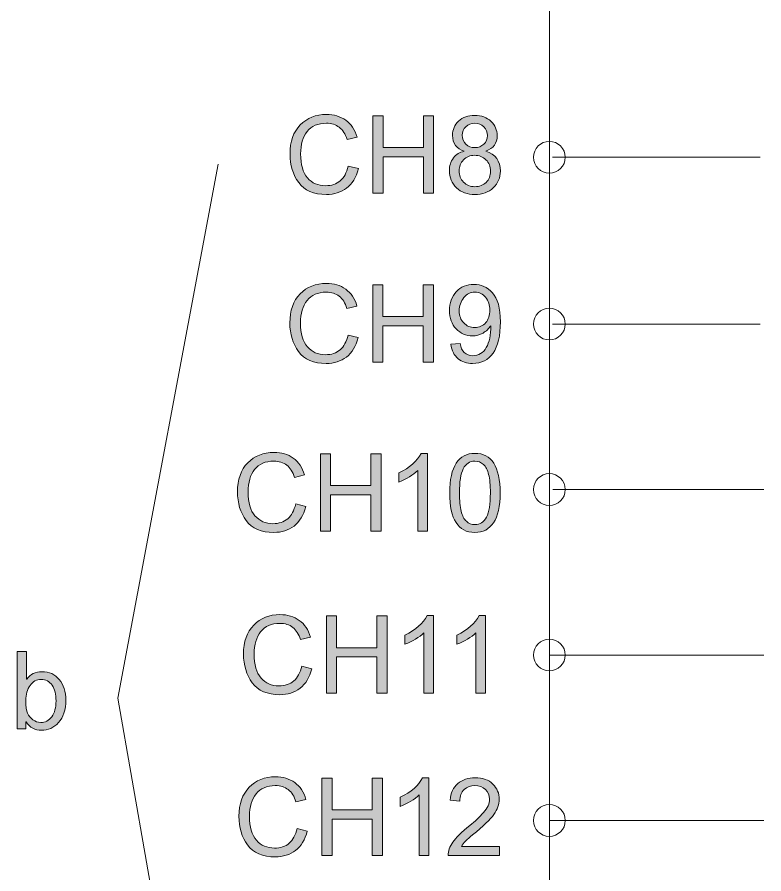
# Model space of a CAD drawing. Header units: inches. Extents: x -20 to 181, y -159 to -38.
# Drawn here: x -19.45 to 0.04, y -111.33 to -88.97 of the extents above; entities that cross this region are included whole.
import ezdxf

# ---------------------------------------------------------------- set-up
doc = ezdxf.new("R2010")
doc.units = ezdxf.units.IN
doc.header["$MEASUREMENT"] = 0
doc.layers.add('GRAPHIC', color=7, linetype='Continuous')
doc.layers.add('TEXT_NEUTRAL', color=7, linetype='Continuous')

# ---------------------------------------------------------------- blocks, each defined once
blk = doc.blocks.new('block 58')
at = {"layer": 'GRAPHIC', "lineweight": 0}
blk.add_lwpolyline([(-5.556, -92.63), (-5.556, -92.63)], dxfattribs=at)
blk.add_open_spline([(-5.97, -92.63), (-5.97, -92.401), (-5.785, -92.216), (-5.556, -92.216), (-5.327, -92.216), (-5.141, -92.401), (-5.141, -92.63), (-5.141, -92.859), (-5.327, -93.045), (-5.556, -93.045), (-5.785, -93.045), (-5.97, -92.859), (-5.97, -92.63)], degree=3, knots=[0, 0, 0, 0, 1, 1, 1, 2, 2, 2, 3, 3, 3, 4, 4, 4, 4], dxfattribs=at)
blk = doc.blocks.new('block 59')
at = {"layer": 'GRAPHIC', "lineweight": 0}
blk.add_lwpolyline([(-5.556, -96.983), (-5.556, -96.983)], dxfattribs=at)
blk.add_open_spline([(-5.97, -96.983), (-5.97, -96.754), (-5.785, -96.569), (-5.556, -96.569), (-5.327, -96.569), (-5.141, -96.754), (-5.141, -96.983), (-5.141, -97.212), (-5.327, -97.398), (-5.556, -97.398), (-5.785, -97.398), (-5.97, -97.212), (-5.97, -96.983)], degree=3, knots=[0, 0, 0, 0, 1, 1, 1, 2, 2, 2, 3, 3, 3, 4, 4, 4, 4], dxfattribs=at)
blk = doc.blocks.new('block 60')
at = {"layer": 'GRAPHIC', "lineweight": 0}
blk.add_lwpolyline([(-5.556, -101.302), (-5.556, -101.302)], dxfattribs=at)
blk.add_open_spline([(-5.97, -101.302), (-5.97, -101.073), (-5.785, -100.888), (-5.556, -100.888), (-5.327, -100.888), (-5.141, -101.073), (-5.141, -101.302), (-5.141, -101.531), (-5.327, -101.717), (-5.556, -101.717), (-5.785, -101.717), (-5.97, -101.531), (-5.97, -101.302)], degree=3, knots=[0, 0, 0, 0, 1, 1, 1, 2, 2, 2, 3, 3, 3, 4, 4, 4, 4], dxfattribs=at)
blk = doc.blocks.new('block 61')
at = {"layer": 'GRAPHIC', "lineweight": 0}
blk.add_lwpolyline([(-5.556, -105.621), (-5.556, -105.621)], dxfattribs=at)
blk.add_open_spline([(-5.97, -105.621), (-5.97, -105.392), (-5.785, -105.207), (-5.556, -105.207), (-5.327, -105.207), (-5.141, -105.392), (-5.141, -105.621), (-5.141, -105.85), (-5.327, -106.035), (-5.556, -106.035), (-5.785, -106.035), (-5.97, -105.85), (-5.97, -105.621)], degree=3, knots=[0, 0, 0, 0, 1, 1, 1, 2, 2, 2, 3, 3, 3, 4, 4, 4, 4], dxfattribs=at)
blk = doc.blocks.new('block 62')
at = {"layer": 'GRAPHIC', "lineweight": 0}
blk.add_lwpolyline([(-5.556, -109.939), (-5.556, -109.939)], dxfattribs=at)
blk.add_open_spline([(-5.97, -109.939), (-5.97, -109.711), (-5.785, -109.525), (-5.556, -109.525), (-5.327, -109.525), (-5.141, -109.711), (-5.141, -109.939), (-5.141, -110.169), (-5.327, -110.354), (-5.556, -110.354), (-5.785, -110.354), (-5.97, -110.169), (-5.97, -109.939)], degree=3, knots=[0, 0, 0, 0, 1, 1, 1, 2, 2, 2, 3, 3, 3, 4, 4, 4, 4], dxfattribs=at)
blk = doc.blocks.new('block 169')
at = {"layer": 'TEXT_NEUTRAL', "true_color": 0x1b1b19}
h = blk.add_hatch(color=250, dxfattribs=at)
h.dxf.hatch_style = 2
edge = h.paths.add_edge_path()
edge.add_spline(control_points=[(-10.543, -92.928), (-10.601, -93.155), (-10.704, -93.324), (-10.851, -93.435), (-10.997, -93.547), (-11.173, -93.603), (-11.378, -93.603), (-11.709, -93.603), (-11.949, -93.499), (-12.101, -93.292), (-12.252, -93.085), (-12.327, -92.836), (-12.327, -92.545), (-12.327, -92.222), (-12.238, -91.97), (-12.061, -91.787), (-11.883, -91.605), (-11.654, -91.514), (-11.375, -91.514), (-11.178, -91.514), (-11.01, -91.564), (-10.871, -91.664), (-10.731, -91.764), (-10.633, -91.911), (-10.577, -92.104), (-10.577, -92.104), (-10.839, -92.166), (-10.839, -92.166), (-10.883, -92.025), (-10.95, -91.919), (-11.04, -91.849), (-11.13, -91.778), (-11.243, -91.743), (-11.378, -91.743), (-11.598, -91.743), (-11.765, -91.815), (-11.879, -91.96), (-11.993, -92.104), (-12.05, -92.298), (-12.05, -92.542), (-12.05, -92.823), (-11.99, -93.032), (-11.87, -93.169), (-11.751, -93.306), (-11.594, -93.374), (-11.401, -93.374), (-11.243, -93.374), (-11.115, -93.331), (-11.016, -93.246), (-10.917, -93.161), (-10.848, -93.032), (-10.809, -92.86), (-10.809, -92.86), (-10.543, -92.928), (-10.543, -92.928)], knot_values=[0, 0, 0, 0, 1, 1, 1, 2, 2, 2, 3, 3, 3, 4, 4, 4, 5, 5, 5, 6, 6, 6, 7, 7, 7, 8, 8, 8, 9, 9, 9, 10, 10, 10, 11, 11, 11, 12, 12, 12, 13, 13, 13, 14, 14, 14, 15, 15, 15, 16, 16, 16, 17, 17, 17, 18, 18, 18, 18], degree=3, periodic=1)
h = blk.add_hatch(color=250, dxfattribs=at)
h.dxf.hatch_style = 2
h.paths.add_polyline_path([(-8.578, -93.568), (-8.846, -93.568), (-8.846, -92.618), (-9.896, -92.618), (-9.896, -93.568), (-10.164, -93.568), (-10.164, -91.548), (-9.896, -91.548), (-9.896, -92.378), (-8.846, -92.378), (-8.846, -91.548), (-8.578, -91.548)])
h = blk.add_hatch(color=250, dxfattribs=at)
h.dxf.hatch_style = 2
edge = h.paths.add_edge_path()
edge.add_spline(control_points=[(-7.215, -92.476), (-6.963, -92.556), (-6.836, -92.729), (-6.836, -92.992), (-6.836, -93.166), (-6.898, -93.311), (-7.022, -93.428), (-7.147, -93.545), (-7.306, -93.603), (-7.501, -93.603), (-7.697, -93.603), (-7.857, -93.544), (-7.981, -93.427), (-8.104, -93.309), (-8.166, -93.161), (-8.166, -92.984), (-8.166, -92.857), (-8.132, -92.745), (-8.062, -92.649), (-7.993, -92.554), (-7.899, -92.496), (-7.782, -92.476), (-7.782, -92.476), (-7.782, -92.47), (-7.782, -92.47), (-7.984, -92.408), (-8.085, -92.271), (-8.085, -92.061), (-8.085, -91.912), (-8.032, -91.788), (-7.925, -91.688), (-7.818, -91.588), (-7.679, -91.539), (-7.506, -91.539), (-7.331, -91.539), (-7.189, -91.59), (-7.081, -91.693), (-6.973, -91.796), (-6.919, -91.92), (-6.919, -92.066), (-6.919, -92.265), (-7.018, -92.399), (-7.215, -92.47), (-7.215, -92.47), (-7.215, -92.476), (-7.215, -92.476)], knot_values=[0, 0, 0, 0, 1, 1, 1, 2, 2, 2, 3, 3, 3, 4, 4, 4, 5, 5, 5, 6, 6, 6, 7, 7, 7, 8, 8, 8, 9, 9, 9, 10, 10, 10, 11, 11, 11, 12, 12, 12, 13, 13, 13, 14, 14, 14, 15, 15, 15, 15], degree=3, periodic=1)
edge = h.paths.add_edge_path()
edge.add_spline(control_points=[(-7.501, -93.399), (-7.384, -93.399), (-7.287, -93.361), (-7.209, -93.286), (-7.13, -93.211), (-7.091, -93.113), (-7.091, -92.992), (-7.091, -92.872), (-7.132, -92.773), (-7.212, -92.696), (-7.292, -92.619), (-7.39, -92.58), (-7.506, -92.58), (-7.627, -92.58), (-7.724, -92.62), (-7.8, -92.7), (-7.875, -92.779), (-7.913, -92.875), (-7.913, -92.987), (-7.913, -93.104), (-7.874, -93.201), (-7.796, -93.28), (-7.719, -93.36), (-7.62, -93.399), (-7.501, -93.399)], knot_values=[0, 0, 0, 0, 1, 1, 1, 2, 2, 2, 3, 3, 3, 4, 4, 4, 5, 5, 5, 6, 6, 6, 7, 7, 7, 8, 8, 8, 8], degree=3, periodic=1)
edge = h.paths.add_edge_path()
edge.add_spline(control_points=[(-7.501, -92.378), (-7.408, -92.378), (-7.33, -92.348), (-7.267, -92.289), (-7.204, -92.23), (-7.173, -92.155), (-7.173, -92.066), (-7.173, -91.975), (-7.205, -91.899), (-7.268, -91.836), (-7.332, -91.774), (-7.411, -91.743), (-7.503, -91.743), (-7.598, -91.743), (-7.676, -91.773), (-7.738, -91.835), (-7.799, -91.896), (-7.83, -91.969), (-7.83, -92.053), (-7.83, -92.153), (-7.798, -92.232), (-7.735, -92.29), (-7.672, -92.349), (-7.594, -92.378), (-7.501, -92.378)], knot_values=[0, 0, 0, 0, 1, 1, 1, 2, 2, 2, 3, 3, 3, 4, 4, 4, 5, 5, 5, 6, 6, 6, 7, 7, 7, 8, 8, 8, 8], degree=3, periodic=1)
at = {"layer": 'TEXT_NEUTRAL', "lineweight": 0}
blk.add_lwpolyline([(-8.578, -93.568), (-8.846, -93.568), (-8.846, -92.618), (-9.896, -92.618), (-9.896, -93.568), (-10.164, -93.568), (-10.164, -91.548), (-9.896, -91.548), (-9.896, -92.378), (-8.846, -92.378), (-8.846, -91.548), (-8.578, -91.548), (-8.578, -93.568)], dxfattribs=at)
for points, knots in [([(-10.543, -92.928), (-10.601, -93.155), (-10.704, -93.324), (-10.851, -93.435), (-10.997, -93.547), (-11.173, -93.603), (-11.378, -93.603), (-11.709, -93.603), (-11.949, -93.499), (-12.101, -93.292), (-12.252, -93.085), (-12.327, -92.836), (-12.327, -92.545), (-12.327, -92.222), (-12.238, -91.97), (-12.061, -91.787), (-11.883, -91.605), (-11.654, -91.514), (-11.375, -91.514), (-11.178, -91.514), (-11.01, -91.564), (-10.871, -91.664), (-10.731, -91.764), (-10.633, -91.911), (-10.577, -92.104), (-10.577, -92.104), (-10.839, -92.166), (-10.839, -92.166), (-10.883, -92.025), (-10.95, -91.919), (-11.04, -91.849), (-11.13, -91.778), (-11.243, -91.743), (-11.378, -91.743), (-11.598, -91.743), (-11.765, -91.815), (-11.879, -91.96), (-11.993, -92.104), (-12.05, -92.298), (-12.05, -92.542), (-12.05, -92.823), (-11.99, -93.032), (-11.87, -93.169), (-11.751, -93.306), (-11.594, -93.374), (-11.401, -93.374), (-11.243, -93.374), (-11.115, -93.331), (-11.016, -93.246), (-10.917, -93.161), (-10.848, -93.032), (-10.809, -92.86), (-10.809, -92.86), (-10.543, -92.928), (-10.543, -92.928)], [0, 0, 0, 0, 1, 1, 1, 2, 2, 2, 3, 3, 3, 4, 4, 4, 5, 5, 5, 6, 6, 6, 7, 7, 7, 8, 8, 8, 9, 9, 9, 10, 10, 10, 11, 11, 11, 12, 12, 12, 13, 13, 13, 14, 14, 14, 15, 15, 15, 16, 16, 16, 17, 17, 17, 18, 18, 18, 18]), ([(-7.215, -92.476), (-6.963, -92.556), (-6.836, -92.729), (-6.836, -92.992), (-6.836, -93.166), (-6.898, -93.311), (-7.022, -93.428), (-7.147, -93.545), (-7.306, -93.603), (-7.501, -93.603), (-7.697, -93.603), (-7.857, -93.544), (-7.981, -93.427), (-8.104, -93.309), (-8.166, -93.161), (-8.166, -92.984), (-8.166, -92.857), (-8.132, -92.745), (-8.062, -92.649), (-7.993, -92.554), (-7.899, -92.496), (-7.782, -92.476), (-7.782, -92.476), (-7.782, -92.47), (-7.782, -92.47), (-7.984, -92.408), (-8.085, -92.271), (-8.085, -92.061), (-8.085, -91.912), (-8.032, -91.788), (-7.925, -91.688), (-7.818, -91.588), (-7.679, -91.539), (-7.506, -91.539), (-7.331, -91.539), (-7.189, -91.59), (-7.081, -91.693), (-6.973, -91.796), (-6.919, -91.92), (-6.919, -92.066), (-6.919, -92.265), (-7.018, -92.399), (-7.215, -92.47), (-7.215, -92.47), (-7.215, -92.476), (-7.215, -92.476)], [0, 0, 0, 0, 1, 1, 1, 2, 2, 2, 3, 3, 3, 4, 4, 4, 5, 5, 5, 6, 6, 6, 7, 7, 7, 8, 8, 8, 9, 9, 9, 10, 10, 10, 11, 11, 11, 12, 12, 12, 13, 13, 13, 14, 14, 14, 15, 15, 15, 15]), ([(-7.501, -92.378), (-7.408, -92.378), (-7.33, -92.348), (-7.267, -92.289), (-7.204, -92.23), (-7.173, -92.155), (-7.173, -92.066), (-7.173, -91.975), (-7.205, -91.899), (-7.268, -91.836), (-7.332, -91.774), (-7.411, -91.743), (-7.503, -91.743), (-7.598, -91.743), (-7.676, -91.773), (-7.738, -91.835), (-7.799, -91.896), (-7.83, -91.969), (-7.83, -92.053), (-7.83, -92.153), (-7.798, -92.232), (-7.735, -92.29), (-7.672, -92.349), (-7.594, -92.378), (-7.501, -92.378)], [0, 0, 0, 0, 1, 1, 1, 2, 2, 2, 3, 3, 3, 4, 4, 4, 5, 5, 5, 6, 6, 6, 7, 7, 7, 8, 8, 8, 8]), ([(-7.501, -93.399), (-7.384, -93.399), (-7.287, -93.361), (-7.209, -93.286), (-7.13, -93.211), (-7.091, -93.113), (-7.091, -92.992), (-7.091, -92.872), (-7.132, -92.773), (-7.212, -92.696), (-7.292, -92.619), (-7.39, -92.58), (-7.506, -92.58), (-7.627, -92.58), (-7.724, -92.62), (-7.8, -92.7), (-7.875, -92.779), (-7.913, -92.875), (-7.913, -92.987), (-7.913, -93.104), (-7.874, -93.201), (-7.796, -93.28), (-7.719, -93.36), (-7.62, -93.399), (-7.501, -93.399)], [0, 0, 0, 0, 1, 1, 1, 2, 2, 2, 3, 3, 3, 4, 4, 4, 5, 5, 5, 6, 6, 6, 7, 7, 7, 8, 8, 8, 8])]:
    blk.add_open_spline(points, degree=3, knots=knots, dxfattribs=at)
blk = doc.blocks.new('block 170')
at = {"layer": 'TEXT_NEUTRAL', "true_color": 0x1b1b19}
h = blk.add_hatch(color=250, dxfattribs=at)
h.dxf.hatch_style = 2
edge = h.paths.add_edge_path()
edge.add_spline(control_points=[(-10.546, -97.337), (-10.605, -97.564), (-10.708, -97.733), (-10.854, -97.845), (-11.001, -97.957), (-11.176, -98.012), (-11.381, -98.012), (-11.712, -98.012), (-11.953, -97.909), (-12.104, -97.702), (-12.255, -97.494), (-12.331, -97.245), (-12.331, -96.954), (-12.331, -96.632), (-12.242, -96.379), (-12.064, -96.197), (-11.886, -96.014), (-11.658, -95.923), (-11.378, -95.923), (-11.182, -95.923), (-11.014, -95.973), (-10.874, -96.074), (-10.734, -96.174), (-10.637, -96.32), (-10.58, -96.513), (-10.58, -96.513), (-10.842, -96.575), (-10.842, -96.575), (-10.886, -96.435), (-10.954, -96.329), (-11.043, -96.258), (-11.134, -96.187), (-11.246, -96.152), (-11.381, -96.152), (-11.602, -96.152), (-11.769, -96.224), (-11.883, -96.369), (-11.997, -96.514), (-12.054, -96.708), (-12.054, -96.951), (-12.054, -97.232), (-11.994, -97.441), (-11.874, -97.578), (-11.754, -97.715), (-11.597, -97.784), (-11.404, -97.784), (-11.247, -97.784), (-11.118, -97.741), (-11.019, -97.656), (-10.921, -97.57), (-10.852, -97.441), (-10.812, -97.27), (-10.812, -97.27), (-10.546, -97.337), (-10.546, -97.337)], knot_values=[0, 0, 0, 0, 1, 1, 1, 2, 2, 2, 3, 3, 3, 4, 4, 4, 5, 5, 5, 6, 6, 6, 7, 7, 7, 8, 8, 8, 9, 9, 9, 10, 10, 10, 11, 11, 11, 12, 12, 12, 13, 13, 13, 14, 14, 14, 15, 15, 15, 16, 16, 16, 17, 17, 17, 18, 18, 18, 18], degree=3, periodic=1)
h = blk.add_hatch(color=250, dxfattribs=at)
h.dxf.hatch_style = 2
h.paths.add_polyline_path([(-8.581, -97.978), (-8.85, -97.978), (-8.85, -97.027), (-9.9, -97.027), (-9.9, -97.978), (-10.167, -97.978), (-10.167, -95.958), (-9.9, -95.958), (-9.9, -96.787), (-8.85, -96.787), (-8.85, -95.958), (-8.581, -95.958)])
h = blk.add_hatch(color=250, dxfattribs=at)
h.dxf.hatch_style = 2
edge = h.paths.add_edge_path()
edge.add_spline(control_points=[(-7.089, -97.027), (-7.137, -97.106), (-7.204, -97.17), (-7.289, -97.219), (-7.374, -97.267), (-7.466, -97.292), (-7.565, -97.292), (-7.732, -97.292), (-7.873, -97.231), (-7.989, -97.109), (-8.105, -96.987), (-8.163, -96.828), (-8.163, -96.632), (-8.163, -96.431), (-8.104, -96.267), (-7.986, -96.14), (-7.867, -96.012), (-7.715, -95.948), (-7.528, -95.948), (-7.341, -95.948), (-7.179, -96.021), (-7.042, -96.167), (-6.905, -96.313), (-6.836, -96.566), (-6.836, -96.925), (-6.836, -97.29), (-6.899, -97.562), (-7.024, -97.742), (-7.149, -97.922), (-7.328, -98.012), (-7.56, -98.012), (-7.712, -98.012), (-7.838, -97.971), (-7.94, -97.888), (-8.042, -97.805), (-8.104, -97.678), (-8.126, -97.509), (-8.126, -97.509), (-7.889, -97.49), (-7.889, -97.49), (-7.852, -97.702), (-7.74, -97.809), (-7.554, -97.809), (-7.402, -97.809), (-7.285, -97.739), (-7.204, -97.6), (-7.124, -97.461), (-7.083, -97.27), (-7.083, -97.027), (-7.083, -97.027), (-7.089, -97.027), (-7.089, -97.027)], knot_values=[0, 0, 0, 0, 1, 1, 1, 2, 2, 2, 3, 3, 3, 4, 4, 4, 5, 5, 5, 6, 6, 6, 7, 7, 7, 8, 8, 8, 9, 9, 9, 10, 10, 10, 11, 11, 11, 12, 12, 12, 13, 13, 13, 14, 14, 14, 15, 15, 15, 16, 16, 16, 17, 17, 17, 17], degree=3, periodic=1)
edge = h.paths.add_edge_path()
edge.add_spline(control_points=[(-7.506, -97.075), (-7.385, -97.075), (-7.289, -97.032), (-7.217, -96.947), (-7.146, -96.861), (-7.111, -96.752), (-7.111, -96.621), (-7.111, -96.487), (-7.147, -96.376), (-7.22, -96.286), (-7.293, -96.197), (-7.387, -96.152), (-7.501, -96.152), (-7.616, -96.152), (-7.712, -96.2), (-7.791, -96.295), (-7.87, -96.39), (-7.91, -96.505), (-7.91, -96.64), (-7.91, -96.768), (-7.871, -96.872), (-7.793, -96.953), (-7.716, -97.035), (-7.62, -97.075), (-7.506, -97.075)], knot_values=[0, 0, 0, 0, 1, 1, 1, 2, 2, 2, 3, 3, 3, 4, 4, 4, 5, 5, 5, 6, 6, 6, 7, 7, 7, 8, 8, 8, 8], degree=3, periodic=1)
at = {"layer": 'TEXT_NEUTRAL', "lineweight": 0}
blk.add_lwpolyline([(-8.581, -97.978), (-8.85, -97.978), (-8.85, -97.027), (-9.9, -97.027), (-9.9, -97.978), (-10.167, -97.978), (-10.167, -95.958), (-9.9, -95.958), (-9.9, -96.787), (-8.85, -96.787), (-8.85, -95.958), (-8.581, -95.958), (-8.581, -97.978)], dxfattribs=at)
for points, knots in [([(-10.546, -97.337), (-10.605, -97.564), (-10.708, -97.733), (-10.854, -97.845), (-11.001, -97.957), (-11.176, -98.012), (-11.381, -98.012), (-11.712, -98.012), (-11.953, -97.909), (-12.104, -97.702), (-12.255, -97.494), (-12.331, -97.245), (-12.331, -96.954), (-12.331, -96.632), (-12.242, -96.379), (-12.064, -96.197), (-11.886, -96.014), (-11.658, -95.923), (-11.378, -95.923), (-11.182, -95.923), (-11.014, -95.973), (-10.874, -96.074), (-10.734, -96.174), (-10.637, -96.32), (-10.58, -96.513), (-10.58, -96.513), (-10.842, -96.575), (-10.842, -96.575), (-10.886, -96.435), (-10.954, -96.329), (-11.043, -96.258), (-11.134, -96.187), (-11.246, -96.152), (-11.381, -96.152), (-11.602, -96.152), (-11.769, -96.224), (-11.883, -96.369), (-11.997, -96.514), (-12.054, -96.708), (-12.054, -96.951), (-12.054, -97.232), (-11.994, -97.441), (-11.874, -97.578), (-11.754, -97.715), (-11.597, -97.784), (-11.404, -97.784), (-11.247, -97.784), (-11.118, -97.741), (-11.019, -97.656), (-10.921, -97.57), (-10.852, -97.441), (-10.812, -97.27), (-10.812, -97.27), (-10.546, -97.337), (-10.546, -97.337)], [0, 0, 0, 0, 1, 1, 1, 2, 2, 2, 3, 3, 3, 4, 4, 4, 5, 5, 5, 6, 6, 6, 7, 7, 7, 8, 8, 8, 9, 9, 9, 10, 10, 10, 11, 11, 11, 12, 12, 12, 13, 13, 13, 14, 14, 14, 15, 15, 15, 16, 16, 16, 17, 17, 17, 18, 18, 18, 18]), ([(-7.089, -97.027), (-7.137, -97.106), (-7.204, -97.17), (-7.289, -97.219), (-7.374, -97.267), (-7.466, -97.292), (-7.565, -97.292), (-7.732, -97.292), (-7.873, -97.231), (-7.989, -97.109), (-8.105, -96.987), (-8.163, -96.828), (-8.163, -96.632), (-8.163, -96.431), (-8.104, -96.267), (-7.986, -96.14), (-7.867, -96.012), (-7.715, -95.948), (-7.528, -95.948), (-7.341, -95.948), (-7.179, -96.021), (-7.042, -96.167), (-6.905, -96.313), (-6.836, -96.566), (-6.836, -96.925), (-6.836, -97.29), (-6.899, -97.562), (-7.024, -97.742), (-7.149, -97.922), (-7.328, -98.012), (-7.56, -98.012), (-7.712, -98.012), (-7.838, -97.971), (-7.94, -97.888), (-8.042, -97.805), (-8.104, -97.678), (-8.126, -97.509), (-8.126, -97.509), (-7.889, -97.49), (-7.889, -97.49), (-7.852, -97.702), (-7.74, -97.809), (-7.554, -97.809), (-7.402, -97.809), (-7.285, -97.739), (-7.204, -97.6), (-7.124, -97.461), (-7.083, -97.27), (-7.083, -97.027), (-7.083, -97.027), (-7.089, -97.027), (-7.089, -97.027)], [0, 0, 0, 0, 1, 1, 1, 2, 2, 2, 3, 3, 3, 4, 4, 4, 5, 5, 5, 6, 6, 6, 7, 7, 7, 8, 8, 8, 9, 9, 9, 10, 10, 10, 11, 11, 11, 12, 12, 12, 13, 13, 13, 14, 14, 14, 15, 15, 15, 16, 16, 16, 17, 17, 17, 17]), ([(-7.506, -97.075), (-7.385, -97.075), (-7.289, -97.032), (-7.217, -96.947), (-7.146, -96.861), (-7.111, -96.752), (-7.111, -96.621), (-7.111, -96.487), (-7.147, -96.376), (-7.22, -96.286), (-7.293, -96.197), (-7.387, -96.152), (-7.501, -96.152), (-7.616, -96.152), (-7.712, -96.2), (-7.791, -96.295), (-7.87, -96.39), (-7.91, -96.505), (-7.91, -96.64), (-7.91, -96.768), (-7.871, -96.872), (-7.793, -96.953), (-7.716, -97.035), (-7.62, -97.075), (-7.506, -97.075)], [0, 0, 0, 0, 1, 1, 1, 2, 2, 2, 3, 3, 3, 4, 4, 4, 5, 5, 5, 6, 6, 6, 7, 7, 7, 8, 8, 8, 8])]:
    blk.add_open_spline(points, degree=3, knots=knots, dxfattribs=at)
blk = doc.blocks.new('block 171')
at = {"layer": 'TEXT_NEUTRAL', "true_color": 0x1b1b19}
h = blk.add_hatch(color=250, dxfattribs=at)
h.dxf.hatch_style = 2
edge = h.paths.add_edge_path()
edge.add_spline(control_points=[(-11.913, -101.747), (-11.972, -101.974), (-12.075, -102.143), (-12.221, -102.255), (-12.368, -102.367), (-12.544, -102.422), (-12.749, -102.422), (-13.079, -102.422), (-13.32, -102.319), (-13.471, -102.112), (-13.623, -101.904), (-13.698, -101.655), (-13.698, -101.364), (-13.698, -101.042), (-13.609, -100.789), (-13.431, -100.607), (-13.254, -100.424), (-13.025, -100.333), (-12.746, -100.333), (-12.549, -100.333), (-12.381, -100.383), (-12.241, -100.483), (-12.102, -100.584), (-12.004, -100.73), (-11.948, -100.923), (-11.948, -100.923), (-12.21, -100.985), (-12.21, -100.985), (-12.254, -100.844), (-12.321, -100.739), (-12.411, -100.668), (-12.501, -100.597), (-12.614, -100.562), (-12.749, -100.562), (-12.969, -100.562), (-13.136, -100.634), (-13.25, -100.779), (-13.364, -100.924), (-13.421, -101.118), (-13.421, -101.361), (-13.421, -101.642), (-13.361, -101.851), (-13.241, -101.988), (-13.121, -102.125), (-12.965, -102.194), (-12.772, -102.194), (-12.614, -102.194), (-12.486, -102.151), (-12.387, -102.065), (-12.288, -101.98), (-12.219, -101.851), (-12.179, -101.68), (-12.179, -101.68), (-11.913, -101.747), (-11.913, -101.747)], knot_values=[0, 0, 0, 0, 1, 1, 1, 2, 2, 2, 3, 3, 3, 4, 4, 4, 5, 5, 5, 6, 6, 6, 7, 7, 7, 8, 8, 8, 9, 9, 9, 10, 10, 10, 11, 11, 11, 12, 12, 12, 13, 13, 13, 14, 14, 14, 15, 15, 15, 16, 16, 16, 17, 17, 17, 18, 18, 18, 18], degree=3, periodic=1)
h = blk.add_hatch(color=250, dxfattribs=at)
h.dxf.hatch_style = 2
h.paths.add_polyline_path([(-9.949, -102.388), (-10.217, -102.388), (-10.217, -101.437), (-11.267, -101.437), (-11.267, -102.388), (-11.535, -102.388), (-11.535, -100.368), (-11.267, -100.368), (-11.267, -101.197), (-10.217, -101.197), (-10.217, -100.368), (-9.949, -100.368)])
h = blk.add_hatch(color=250, dxfattribs=at)
h.dxf.hatch_style = 2
edge = h.paths.add_edge_path()
edge.add_spline(control_points=[(-8.742, -102.388), (-8.742, -102.388), (-8.99, -102.388), (-8.99, -102.388), (-8.99, -102.388), (-8.99, -100.807), (-8.99, -100.807), (-9.114, -100.925), (-9.28, -101.024), (-9.487, -101.106), (-9.487, -101.106), (-9.487, -100.867), (-9.487, -100.867), (-9.201, -100.73), (-9.007, -100.56), (-8.903, -100.358), (-8.903, -100.358), (-8.742, -100.358), (-8.742, -100.358), (-8.742, -100.358), (-8.742, -102.388), (-8.742, -102.388)], knot_values=[0, 0, 0, 0, 1, 1, 1, 2, 2, 2, 3, 3, 3, 4, 4, 4, 5, 5, 5, 6, 6, 6, 7, 7, 7, 7], degree=3, periodic=1)
h = blk.add_hatch(color=250, dxfattribs=at)
h.dxf.hatch_style = 2
edge = h.paths.add_edge_path()
edge.add_spline(control_points=[(-7.501, -100.358), (-7.062, -100.358), (-6.842, -100.703), (-6.842, -101.392), (-6.842, -101.74), (-6.899, -101.999), (-7.012, -102.168), (-7.126, -102.338), (-7.288, -102.422), (-7.501, -102.422), (-7.939, -102.422), (-8.158, -102.079), (-8.158, -101.392), (-8.158, -101.043), (-8.101, -100.784), (-7.988, -100.614), (-7.874, -100.443), (-7.712, -100.358), (-7.501, -100.358)], knot_values=[0, 0, 0, 0, 1, 1, 1, 2, 2, 2, 3, 3, 3, 4, 4, 4, 5, 5, 5, 6, 6, 6, 6], degree=3, periodic=1)
edge = h.paths.add_edge_path()
edge.add_spline(control_points=[(-7.501, -102.218), (-7.368, -102.218), (-7.267, -102.154), (-7.199, -102.025), (-7.131, -101.896), (-7.097, -101.685), (-7.097, -101.392), (-7.097, -101.188), (-7.112, -101.027), (-7.142, -100.91), (-7.171, -100.793), (-7.217, -100.705), (-7.277, -100.648), (-7.337, -100.591), (-7.412, -100.562), (-7.503, -100.562), (-7.637, -100.562), (-7.737, -100.628), (-7.804, -100.759), (-7.871, -100.89), (-7.904, -101.101), (-7.904, -101.392), (-7.904, -101.593), (-7.889, -101.752), (-7.859, -101.87), (-7.829, -101.987), (-7.784, -102.075), (-7.724, -102.132), (-7.664, -102.19), (-7.59, -102.218), (-7.501, -102.218)], knot_values=[0, 0, 0, 0, 1, 1, 1, 2, 2, 2, 3, 3, 3, 4, 4, 4, 5, 5, 5, 6, 6, 6, 7, 7, 7, 8, 8, 8, 9, 9, 9, 10, 10, 10, 10], degree=3, periodic=1)
at = {"layer": 'TEXT_NEUTRAL', "lineweight": 0}
blk.add_lwpolyline([(-9.949, -102.388), (-10.217, -102.388), (-10.217, -101.437), (-11.267, -101.437), (-11.267, -102.388), (-11.535, -102.388), (-11.535, -100.368), (-11.267, -100.368), (-11.267, -101.197), (-10.217, -101.197), (-10.217, -100.368), (-9.949, -100.368), (-9.949, -102.388)], dxfattribs=at)
for points, knots in [([(-11.913, -101.747), (-11.972, -101.974), (-12.075, -102.143), (-12.221, -102.255), (-12.368, -102.367), (-12.544, -102.422), (-12.749, -102.422), (-13.079, -102.422), (-13.32, -102.319), (-13.471, -102.112), (-13.623, -101.904), (-13.698, -101.655), (-13.698, -101.364), (-13.698, -101.042), (-13.609, -100.789), (-13.431, -100.607), (-13.254, -100.424), (-13.025, -100.333), (-12.746, -100.333), (-12.549, -100.333), (-12.381, -100.383), (-12.241, -100.483), (-12.102, -100.584), (-12.004, -100.73), (-11.948, -100.923), (-11.948, -100.923), (-12.21, -100.985), (-12.21, -100.985), (-12.254, -100.844), (-12.321, -100.739), (-12.411, -100.668), (-12.501, -100.597), (-12.614, -100.562), (-12.749, -100.562), (-12.969, -100.562), (-13.136, -100.634), (-13.25, -100.779), (-13.364, -100.924), (-13.421, -101.118), (-13.421, -101.361), (-13.421, -101.642), (-13.361, -101.851), (-13.241, -101.988), (-13.121, -102.125), (-12.965, -102.194), (-12.772, -102.194), (-12.614, -102.194), (-12.486, -102.151), (-12.387, -102.065), (-12.288, -101.98), (-12.219, -101.851), (-12.179, -101.68), (-12.179, -101.68), (-11.913, -101.747), (-11.913, -101.747)], [0, 0, 0, 0, 1, 1, 1, 2, 2, 2, 3, 3, 3, 4, 4, 4, 5, 5, 5, 6, 6, 6, 7, 7, 7, 8, 8, 8, 9, 9, 9, 10, 10, 10, 11, 11, 11, 12, 12, 12, 13, 13, 13, 14, 14, 14, 15, 15, 15, 16, 16, 16, 17, 17, 17, 18, 18, 18, 18]), ([(-8.742, -102.388), (-8.742, -102.388), (-8.99, -102.388), (-8.99, -102.388), (-8.99, -102.388), (-8.99, -100.807), (-8.99, -100.807), (-9.114, -100.925), (-9.28, -101.024), (-9.487, -101.106), (-9.487, -101.106), (-9.487, -100.867), (-9.487, -100.867), (-9.201, -100.73), (-9.007, -100.56), (-8.903, -100.358), (-8.903, -100.358), (-8.742, -100.358), (-8.742, -100.358), (-8.742, -100.358), (-8.742, -102.388), (-8.742, -102.388)], [0, 0, 0, 0, 1, 1, 1, 2, 2, 2, 3, 3, 3, 4, 4, 4, 5, 5, 5, 6, 6, 6, 7, 7, 7, 7]), ([(-7.501, -100.358), (-7.062, -100.358), (-6.842, -100.703), (-6.842, -101.392), (-6.842, -101.74), (-6.899, -101.999), (-7.012, -102.168), (-7.126, -102.338), (-7.288, -102.422), (-7.501, -102.422), (-7.939, -102.422), (-8.158, -102.079), (-8.158, -101.392), (-8.158, -101.043), (-8.101, -100.784), (-7.988, -100.614), (-7.874, -100.443), (-7.712, -100.358), (-7.501, -100.358)], [0, 0, 0, 0, 1, 1, 1, 2, 2, 2, 3, 3, 3, 4, 4, 4, 5, 5, 5, 6, 6, 6, 6]), ([(-7.501, -102.218), (-7.368, -102.218), (-7.267, -102.154), (-7.199, -102.025), (-7.131, -101.896), (-7.097, -101.685), (-7.097, -101.392), (-7.097, -101.188), (-7.112, -101.027), (-7.142, -100.91), (-7.171, -100.793), (-7.217, -100.705), (-7.277, -100.648), (-7.337, -100.591), (-7.412, -100.562), (-7.503, -100.562), (-7.637, -100.562), (-7.737, -100.628), (-7.804, -100.759), (-7.871, -100.89), (-7.904, -101.101), (-7.904, -101.392), (-7.904, -101.593), (-7.889, -101.752), (-7.859, -101.87), (-7.829, -101.987), (-7.784, -102.075), (-7.724, -102.132), (-7.664, -102.19), (-7.59, -102.218), (-7.501, -102.218)], [0, 0, 0, 0, 1, 1, 1, 2, 2, 2, 3, 3, 3, 4, 4, 4, 5, 5, 5, 6, 6, 6, 7, 7, 7, 8, 8, 8, 9, 9, 9, 10, 10, 10, 10])]:
    blk.add_open_spline(points, degree=3, knots=knots, dxfattribs=at)
blk = doc.blocks.new('block 172')
at = {"layer": 'TEXT_NEUTRAL', "true_color": 0x1b1b19}
h = blk.add_hatch(color=250, dxfattribs=at)
h.dxf.hatch_style = 2
edge = h.paths.add_edge_path()
edge.add_spline(control_points=[(-11.756, -105.98), (-11.815, -106.207), (-11.918, -106.377), (-12.064, -106.488), (-12.211, -106.6), (-12.386, -106.656), (-12.591, -106.656), (-12.922, -106.656), (-13.163, -106.552), (-13.314, -106.345), (-13.465, -106.138), (-13.541, -105.888), (-13.541, -105.597), (-13.541, -105.275), (-13.452, -105.022), (-13.274, -104.84), (-13.097, -104.658), (-12.868, -104.567), (-12.589, -104.567), (-12.392, -104.567), (-12.224, -104.617), (-12.084, -104.717), (-11.945, -104.817), (-11.847, -104.963), (-11.791, -105.156), (-11.791, -105.156), (-12.053, -105.218), (-12.053, -105.218), (-12.097, -105.078), (-12.164, -104.972), (-12.254, -104.901), (-12.344, -104.831), (-12.456, -104.795), (-12.591, -104.795), (-12.812, -104.795), (-12.979, -104.868), (-13.093, -105.012), (-13.207, -105.157), (-13.264, -105.351), (-13.264, -105.595), (-13.264, -105.876), (-13.204, -106.085), (-13.084, -106.222), (-12.964, -106.358), (-12.808, -106.427), (-12.615, -106.427), (-12.457, -106.427), (-12.328, -106.384), (-12.23, -106.299), (-12.131, -106.213), (-12.062, -106.085), (-12.022, -105.913), (-12.022, -105.913), (-11.756, -105.98), (-11.756, -105.98)], knot_values=[0, 0, 0, 0, 1, 1, 1, 2, 2, 2, 3, 3, 3, 4, 4, 4, 5, 5, 5, 6, 6, 6, 7, 7, 7, 8, 8, 8, 9, 9, 9, 10, 10, 10, 11, 11, 11, 12, 12, 12, 13, 13, 13, 14, 14, 14, 15, 15, 15, 16, 16, 16, 17, 17, 17, 18, 18, 18, 18], degree=3, periodic=1)
h = blk.add_hatch(color=250, dxfattribs=at)
h.dxf.hatch_style = 2
h.paths.add_polyline_path([(-9.791, -106.621), (-10.06, -106.621), (-10.06, -105.67), (-11.11, -105.67), (-11.11, -106.621), (-11.377, -106.621), (-11.377, -104.601), (-11.11, -104.601), (-11.11, -105.431), (-10.06, -105.431), (-10.06, -104.601), (-9.791, -104.601)])
h = blk.add_hatch(color=250, dxfattribs=at)
h.dxf.hatch_style = 2
edge = h.paths.add_edge_path()
edge.add_spline(control_points=[(-8.584, -106.621), (-8.584, -106.621), (-8.832, -106.621), (-8.832, -106.621), (-8.832, -106.621), (-8.832, -105.041), (-8.832, -105.041), (-8.956, -105.158), (-9.122, -105.258), (-9.33, -105.34), (-9.33, -105.34), (-9.33, -105.1), (-9.33, -105.1), (-9.044, -104.963), (-8.849, -104.794), (-8.746, -104.591), (-8.746, -104.591), (-8.584, -104.591), (-8.584, -104.591), (-8.584, -104.591), (-8.584, -106.621), (-8.584, -106.621)], knot_values=[0, 0, 0, 0, 1, 1, 1, 2, 2, 2, 3, 3, 3, 4, 4, 4, 5, 5, 5, 6, 6, 6, 7, 7, 7, 7], degree=3, periodic=1)
h = blk.add_hatch(color=250, dxfattribs=at)
h.dxf.hatch_style = 2
edge = h.paths.add_edge_path()
edge.add_spline(control_points=[(-7.226, -106.621), (-7.226, -106.621), (-7.474, -106.621), (-7.474, -106.621), (-7.474, -106.621), (-7.474, -105.041), (-7.474, -105.041), (-7.599, -105.158), (-7.764, -105.258), (-7.972, -105.34), (-7.972, -105.34), (-7.972, -105.1), (-7.972, -105.1), (-7.686, -104.963), (-7.492, -104.794), (-7.388, -104.591), (-7.388, -104.591), (-7.226, -104.591), (-7.226, -104.591), (-7.226, -104.591), (-7.226, -106.621), (-7.226, -106.621)], knot_values=[0, 0, 0, 0, 1, 1, 1, 2, 2, 2, 3, 3, 3, 4, 4, 4, 5, 5, 5, 6, 6, 6, 7, 7, 7, 7], degree=3, periodic=1)
at = {"layer": 'TEXT_NEUTRAL', "lineweight": 0}
blk.add_lwpolyline([(-9.791, -106.621), (-10.06, -106.621), (-10.06, -105.67), (-11.11, -105.67), (-11.11, -106.621), (-11.377, -106.621), (-11.377, -104.601), (-11.11, -104.601), (-11.11, -105.431), (-10.06, -105.431), (-10.06, -104.601), (-9.791, -104.601), (-9.791, -106.621)], dxfattribs=at)
for points, knots in [([(-11.756, -105.98), (-11.815, -106.207), (-11.918, -106.377), (-12.064, -106.488), (-12.211, -106.6), (-12.386, -106.656), (-12.591, -106.656), (-12.922, -106.656), (-13.163, -106.552), (-13.314, -106.345), (-13.465, -106.138), (-13.541, -105.888), (-13.541, -105.597), (-13.541, -105.275), (-13.452, -105.022), (-13.274, -104.84), (-13.097, -104.658), (-12.868, -104.567), (-12.589, -104.567), (-12.392, -104.567), (-12.224, -104.617), (-12.084, -104.717), (-11.945, -104.817), (-11.847, -104.963), (-11.791, -105.156), (-11.791, -105.156), (-12.053, -105.218), (-12.053, -105.218), (-12.097, -105.078), (-12.164, -104.972), (-12.254, -104.901), (-12.344, -104.831), (-12.456, -104.795), (-12.591, -104.795), (-12.812, -104.795), (-12.979, -104.868), (-13.093, -105.012), (-13.207, -105.157), (-13.264, -105.351), (-13.264, -105.595), (-13.264, -105.876), (-13.204, -106.085), (-13.084, -106.222), (-12.964, -106.358), (-12.808, -106.427), (-12.615, -106.427), (-12.457, -106.427), (-12.328, -106.384), (-12.23, -106.299), (-12.131, -106.213), (-12.062, -106.085), (-12.022, -105.913), (-12.022, -105.913), (-11.756, -105.98), (-11.756, -105.98)], [0, 0, 0, 0, 1, 1, 1, 2, 2, 2, 3, 3, 3, 4, 4, 4, 5, 5, 5, 6, 6, 6, 7, 7, 7, 8, 8, 8, 9, 9, 9, 10, 10, 10, 11, 11, 11, 12, 12, 12, 13, 13, 13, 14, 14, 14, 15, 15, 15, 16, 16, 16, 17, 17, 17, 18, 18, 18, 18]), ([(-8.584, -106.621), (-8.584, -106.621), (-8.832, -106.621), (-8.832, -106.621), (-8.832, -106.621), (-8.832, -105.041), (-8.832, -105.041), (-8.956, -105.158), (-9.122, -105.258), (-9.33, -105.34), (-9.33, -105.34), (-9.33, -105.1), (-9.33, -105.1), (-9.044, -104.963), (-8.849, -104.794), (-8.746, -104.591), (-8.746, -104.591), (-8.584, -104.591), (-8.584, -104.591), (-8.584, -104.591), (-8.584, -106.621), (-8.584, -106.621)], [0, 0, 0, 0, 1, 1, 1, 2, 2, 2, 3, 3, 3, 4, 4, 4, 5, 5, 5, 6, 6, 6, 7, 7, 7, 7]), ([(-7.226, -106.621), (-7.226, -106.621), (-7.474, -106.621), (-7.474, -106.621), (-7.474, -106.621), (-7.474, -105.041), (-7.474, -105.041), (-7.599, -105.158), (-7.764, -105.258), (-7.972, -105.34), (-7.972, -105.34), (-7.972, -105.1), (-7.972, -105.1), (-7.686, -104.963), (-7.492, -104.794), (-7.388, -104.591), (-7.388, -104.591), (-7.226, -104.591), (-7.226, -104.591), (-7.226, -104.591), (-7.226, -106.621), (-7.226, -106.621)], [0, 0, 0, 0, 1, 1, 1, 2, 2, 2, 3, 3, 3, 4, 4, 4, 5, 5, 5, 6, 6, 6, 7, 7, 7, 7])]:
    blk.add_open_spline(points, degree=3, knots=knots, dxfattribs=at)
blk = doc.blocks.new('block 173')
at = {"layer": 'TEXT_NEUTRAL', "true_color": 0x1b1b19}
h = blk.add_hatch(color=250, dxfattribs=at)
h.dxf.hatch_style = 2
edge = h.paths.add_edge_path()
edge.add_spline(control_points=[(-11.876, -110.214), (-11.934, -110.441), (-12.037, -110.61), (-12.184, -110.722), (-12.33, -110.833), (-12.506, -110.889), (-12.711, -110.889), (-13.042, -110.889), (-13.283, -110.785), (-13.434, -110.578), (-13.585, -110.371), (-13.66, -110.122), (-13.66, -109.831), (-13.66, -109.508), (-13.571, -109.256), (-13.394, -109.073), (-13.216, -108.891), (-12.987, -108.8), (-12.708, -108.8), (-12.512, -108.8), (-12.343, -108.85), (-12.204, -108.95), (-12.064, -109.05), (-11.966, -109.197), (-11.91, -109.39), (-11.91, -109.39), (-12.172, -109.452), (-12.172, -109.452), (-12.216, -109.311), (-12.283, -109.205), (-12.373, -109.135), (-12.463, -109.064), (-12.576, -109.029), (-12.711, -109.029), (-12.931, -109.029), (-13.099, -109.101), (-13.212, -109.246), (-13.326, -109.39), (-13.383, -109.584), (-13.383, -109.828), (-13.383, -110.109), (-13.323, -110.318), (-13.204, -110.455), (-13.084, -110.592), (-12.927, -110.66), (-12.734, -110.66), (-12.576, -110.66), (-12.448, -110.618), (-12.349, -110.532), (-12.25, -110.447), (-12.181, -110.318), (-12.142, -110.146), (-12.142, -110.146), (-11.876, -110.214), (-11.876, -110.214)], knot_values=[0, 0, 0, 0, 1, 1, 1, 2, 2, 2, 3, 3, 3, 4, 4, 4, 5, 5, 5, 6, 6, 6, 7, 7, 7, 8, 8, 8, 9, 9, 9, 10, 10, 10, 11, 11, 11, 12, 12, 12, 13, 13, 13, 14, 14, 14, 15, 15, 15, 16, 16, 16, 17, 17, 17, 18, 18, 18, 18], degree=3, periodic=1)
h = blk.add_hatch(color=250, dxfattribs=at)
h.dxf.hatch_style = 2
h.paths.add_polyline_path([(-9.911, -110.855), (-10.179, -110.855), (-10.179, -109.904), (-11.229, -109.904), (-11.229, -110.855), (-11.497, -110.855), (-11.497, -108.834), (-11.229, -108.834), (-11.229, -109.664), (-10.179, -109.664), (-10.179, -108.834), (-9.911, -108.834)])
h = blk.add_hatch(color=250, dxfattribs=at)
h.dxf.hatch_style = 2
edge = h.paths.add_edge_path()
edge.add_spline(control_points=[(-8.704, -110.855), (-8.704, -110.855), (-8.952, -110.855), (-8.952, -110.855), (-8.952, -110.855), (-8.952, -109.274), (-8.952, -109.274), (-9.076, -109.391), (-9.242, -109.491), (-9.449, -109.573), (-9.449, -109.573), (-9.449, -109.333), (-9.449, -109.333), (-9.164, -109.196), (-8.969, -109.027), (-8.865, -108.825), (-8.865, -108.825), (-8.704, -108.825), (-8.704, -108.825), (-8.704, -108.825), (-8.704, -110.855), (-8.704, -110.855)], knot_values=[0, 0, 0, 0, 1, 1, 1, 2, 2, 2, 3, 3, 3, 4, 4, 4, 5, 5, 5, 6, 6, 6, 7, 7, 7, 7], degree=3, periodic=1)
h = blk.add_hatch(color=250, dxfattribs=at)
h.dxf.hatch_style = 2
edge = h.paths.add_edge_path()
edge.add_spline(control_points=[(-6.86, -110.855), (-6.86, -110.855), (-8.198, -110.855), (-8.198, -110.855), (-8.198, -110.741), (-8.158, -110.625), (-8.079, -110.509), (-7.999, -110.392), (-7.851, -110.246), (-7.633, -110.07), (-7.5, -109.964), (-7.381, -109.852), (-7.276, -109.735), (-7.171, -109.618), (-7.119, -109.5), (-7.119, -109.381), (-7.119, -109.279), (-7.155, -109.195), (-7.227, -109.129), (-7.299, -109.062), (-7.39, -109.029), (-7.501, -109.029), (-7.612, -109.029), (-7.705, -109.063), (-7.78, -109.131), (-7.856, -109.2), (-7.894, -109.302), (-7.895, -109.438), (-7.895, -109.438), (-8.15, -109.409), (-8.15, -109.409), (-8.134, -109.22), (-8.067, -109.075), (-7.948, -108.975), (-7.829, -108.875), (-7.678, -108.825), (-7.495, -108.825), (-7.297, -108.825), (-7.142, -108.879), (-7.031, -108.989), (-6.921, -109.099), (-6.865, -109.232), (-6.865, -109.387), (-6.865, -109.516), (-6.912, -109.648), (-7.005, -109.78), (-7.098, -109.913), (-7.284, -110.091), (-7.563, -110.313), (-7.709, -110.43), (-7.806, -110.53), (-7.853, -110.615), (-7.853, -110.615), (-6.86, -110.615), (-6.86, -110.615), (-6.86, -110.615), (-6.86, -110.855), (-6.86, -110.855)], knot_values=[0, 0, 0, 0, 1, 1, 1, 2, 2, 2, 3, 3, 3, 4, 4, 4, 5, 5, 5, 6, 6, 6, 7, 7, 7, 8, 8, 8, 9, 9, 9, 10, 10, 10, 11, 11, 11, 12, 12, 12, 13, 13, 13, 14, 14, 14, 15, 15, 15, 16, 16, 16, 17, 17, 17, 18, 18, 18, 19, 19, 19, 19], degree=3, periodic=1)
at = {"layer": 'TEXT_NEUTRAL', "lineweight": 0}
blk.add_lwpolyline([(-9.911, -110.855), (-10.179, -110.855), (-10.179, -109.904), (-11.229, -109.904), (-11.229, -110.855), (-11.497, -110.855), (-11.497, -108.834), (-11.229, -108.834), (-11.229, -109.664), (-10.179, -109.664), (-10.179, -108.834), (-9.911, -108.834), (-9.911, -110.855)], dxfattribs=at)
for points, knots in [([(-11.876, -110.214), (-11.934, -110.441), (-12.037, -110.61), (-12.184, -110.722), (-12.33, -110.833), (-12.506, -110.889), (-12.711, -110.889), (-13.042, -110.889), (-13.283, -110.785), (-13.434, -110.578), (-13.585, -110.371), (-13.66, -110.122), (-13.66, -109.831), (-13.66, -109.508), (-13.571, -109.256), (-13.394, -109.073), (-13.216, -108.891), (-12.987, -108.8), (-12.708, -108.8), (-12.512, -108.8), (-12.343, -108.85), (-12.204, -108.95), (-12.064, -109.05), (-11.966, -109.197), (-11.91, -109.39), (-11.91, -109.39), (-12.172, -109.452), (-12.172, -109.452), (-12.216, -109.311), (-12.283, -109.205), (-12.373, -109.135), (-12.463, -109.064), (-12.576, -109.029), (-12.711, -109.029), (-12.931, -109.029), (-13.099, -109.101), (-13.212, -109.246), (-13.326, -109.39), (-13.383, -109.584), (-13.383, -109.828), (-13.383, -110.109), (-13.323, -110.318), (-13.204, -110.455), (-13.084, -110.592), (-12.927, -110.66), (-12.734, -110.66), (-12.576, -110.66), (-12.448, -110.618), (-12.349, -110.532), (-12.25, -110.447), (-12.181, -110.318), (-12.142, -110.146), (-12.142, -110.146), (-11.876, -110.214), (-11.876, -110.214)], [0, 0, 0, 0, 1, 1, 1, 2, 2, 2, 3, 3, 3, 4, 4, 4, 5, 5, 5, 6, 6, 6, 7, 7, 7, 8, 8, 8, 9, 9, 9, 10, 10, 10, 11, 11, 11, 12, 12, 12, 13, 13, 13, 14, 14, 14, 15, 15, 15, 16, 16, 16, 17, 17, 17, 18, 18, 18, 18]), ([(-8.704, -110.855), (-8.704, -110.855), (-8.952, -110.855), (-8.952, -110.855), (-8.952, -110.855), (-8.952, -109.274), (-8.952, -109.274), (-9.076, -109.391), (-9.242, -109.491), (-9.449, -109.573), (-9.449, -109.573), (-9.449, -109.333), (-9.449, -109.333), (-9.164, -109.196), (-8.969, -109.027), (-8.865, -108.825), (-8.865, -108.825), (-8.704, -108.825), (-8.704, -108.825), (-8.704, -108.825), (-8.704, -110.855), (-8.704, -110.855)], [0, 0, 0, 0, 1, 1, 1, 2, 2, 2, 3, 3, 3, 4, 4, 4, 5, 5, 5, 6, 6, 6, 7, 7, 7, 7]), ([(-6.86, -110.855), (-6.86, -110.855), (-8.198, -110.855), (-8.198, -110.855), (-8.198, -110.741), (-8.158, -110.625), (-8.079, -110.509), (-7.999, -110.392), (-7.851, -110.246), (-7.633, -110.07), (-7.5, -109.964), (-7.381, -109.852), (-7.276, -109.735), (-7.171, -109.618), (-7.119, -109.5), (-7.119, -109.381), (-7.119, -109.279), (-7.155, -109.195), (-7.227, -109.129), (-7.299, -109.062), (-7.39, -109.029), (-7.501, -109.029), (-7.612, -109.029), (-7.705, -109.063), (-7.78, -109.131), (-7.856, -109.2), (-7.894, -109.302), (-7.895, -109.438), (-7.895, -109.438), (-8.15, -109.409), (-8.15, -109.409), (-8.134, -109.22), (-8.067, -109.075), (-7.948, -108.975), (-7.829, -108.875), (-7.678, -108.825), (-7.495, -108.825), (-7.297, -108.825), (-7.142, -108.879), (-7.031, -108.989), (-6.921, -109.099), (-6.865, -109.232), (-6.865, -109.387), (-6.865, -109.516), (-6.912, -109.648), (-7.005, -109.78), (-7.098, -109.913), (-7.284, -110.091), (-7.563, -110.313), (-7.709, -110.43), (-7.806, -110.53), (-7.853, -110.615), (-7.853, -110.615), (-6.86, -110.615), (-6.86, -110.615), (-6.86, -110.615), (-6.86, -110.855), (-6.86, -110.855)], [0, 0, 0, 0, 1, 1, 1, 2, 2, 2, 3, 3, 3, 4, 4, 4, 5, 5, 5, 6, 6, 6, 7, 7, 7, 8, 8, 8, 9, 9, 9, 10, 10, 10, 11, 11, 11, 12, 12, 12, 13, 13, 13, 14, 14, 14, 15, 15, 15, 16, 16, 16, 17, 17, 17, 18, 18, 18, 19, 19, 19, 19])]:
    blk.add_open_spline(points, degree=3, knots=knots, dxfattribs=at)
blk = doc.blocks.new('block 198')
at = {"layer": 'TEXT_NEUTRAL', "true_color": 0x1b1b19}
h = blk.add_hatch(color=250, dxfattribs=at)
h.dxf.hatch_style = 2
edge = h.paths.add_edge_path()
edge.add_spline(control_points=[(-19.195, -106.253), (-19.103, -106.122), (-18.972, -106.056), (-18.801, -106.056), (-18.613, -106.056), (-18.462, -106.125), (-18.349, -106.262), (-18.236, -106.398), (-18.18, -106.577), (-18.18, -106.798), (-18.18, -107.052), (-18.243, -107.247), (-18.369, -107.383), (-18.496, -107.518), (-18.643, -107.586), (-18.812, -107.586), (-18.984, -107.586), (-19.118, -107.513), (-19.213, -107.368), (-19.213, -107.368), (-19.219, -107.368), (-19.219, -107.368), (-19.219, -107.368), (-19.219, -107.551), (-19.219, -107.551), (-19.219, -107.551), (-19.45, -107.551), (-19.45, -107.551), (-19.45, -107.551), (-19.45, -105.531), (-19.45, -105.531), (-19.45, -105.531), (-19.202, -105.531), (-19.202, -105.531), (-19.202, -105.531), (-19.202, -106.253), (-19.202, -106.253), (-19.202, -106.253), (-19.195, -106.253), (-19.195, -106.253)], knot_values=[0, 0, 0, 0, 1, 1, 1, 2, 2, 2, 3, 3, 3, 4, 4, 4, 5, 5, 5, 6, 6, 6, 7, 7, 7, 8, 8, 8, 9, 9, 9, 10, 10, 10, 11, 11, 11, 12, 12, 12, 13, 13, 13, 13], degree=3, periodic=1)
edge = h.paths.add_edge_path()
edge.add_spline(control_points=[(-18.832, -107.382), (-18.717, -107.382), (-18.622, -107.333), (-18.547, -107.234), (-18.472, -107.135), (-18.435, -106.996), (-18.435, -106.818), (-18.435, -106.646), (-18.469, -106.51), (-18.538, -106.41), (-18.607, -106.309), (-18.702, -106.259), (-18.823, -106.259), (-18.943, -106.259), (-19.039, -106.311), (-19.112, -106.415), (-19.185, -106.518), (-19.222, -106.65), (-19.222, -106.809), (-19.222, -106.964), (-19.206, -107.074), (-19.176, -107.14), (-19.146, -107.206), (-19.1, -107.262), (-19.039, -107.31), (-18.978, -107.358), (-18.909, -107.382), (-18.832, -107.382)], knot_values=[0, 0, 0, 0, 1, 1, 1, 2, 2, 2, 3, 3, 3, 4, 4, 4, 5, 5, 5, 6, 6, 6, 7, 7, 7, 8, 8, 8, 9, 9, 9, 9], degree=3, periodic=1)
at = {"layer": 'TEXT_NEUTRAL', "lineweight": 0}
for points, knots in [([(-19.195, -106.253), (-19.103, -106.122), (-18.972, -106.056), (-18.801, -106.056), (-18.613, -106.056), (-18.462, -106.125), (-18.349, -106.262), (-18.236, -106.398), (-18.18, -106.577), (-18.18, -106.798), (-18.18, -107.052), (-18.243, -107.247), (-18.369, -107.383), (-18.496, -107.518), (-18.643, -107.586), (-18.812, -107.586), (-18.984, -107.586), (-19.118, -107.513), (-19.213, -107.368), (-19.213, -107.368), (-19.219, -107.368), (-19.219, -107.368), (-19.219, -107.368), (-19.219, -107.551), (-19.219, -107.551), (-19.219, -107.551), (-19.45, -107.551), (-19.45, -107.551), (-19.45, -107.551), (-19.45, -105.531), (-19.45, -105.531), (-19.45, -105.531), (-19.202, -105.531), (-19.202, -105.531), (-19.202, -105.531), (-19.202, -106.253), (-19.202, -106.253), (-19.202, -106.253), (-19.195, -106.253), (-19.195, -106.253)], [0, 0, 0, 0, 1, 1, 1, 2, 2, 2, 3, 3, 3, 4, 4, 4, 5, 5, 5, 6, 6, 6, 7, 7, 7, 8, 8, 8, 9, 9, 9, 10, 10, 10, 11, 11, 11, 12, 12, 12, 13, 13, 13, 13]), ([(-18.832, -107.382), (-18.717, -107.382), (-18.622, -107.333), (-18.547, -107.234), (-18.472, -107.135), (-18.435, -106.996), (-18.435, -106.818), (-18.435, -106.646), (-18.469, -106.51), (-18.538, -106.41), (-18.607, -106.309), (-18.702, -106.259), (-18.823, -106.259), (-18.943, -106.259), (-19.039, -106.311), (-19.112, -106.415), (-19.185, -106.518), (-19.222, -106.65), (-19.222, -106.809), (-19.222, -106.964), (-19.206, -107.074), (-19.176, -107.14), (-19.146, -107.206), (-19.1, -107.262), (-19.039, -107.31), (-18.978, -107.358), (-18.909, -107.382), (-18.832, -107.382)], [0, 0, 0, 0, 1, 1, 1, 2, 2, 2, 3, 3, 3, 4, 4, 4, 5, 5, 5, 6, 6, 6, 7, 7, 7, 8, 8, 8, 9, 9, 9, 9])]:
    blk.add_open_spline(points, degree=3, knots=knots, dxfattribs=at)

msp = doc.modelspace()

# ---------------------------------------------------------------- linework, layer by layer
at = {"layer": 'GRAPHIC', "lineweight": 0}
for points in [[(-5.556, -48.257), (-5.556, -131.57)], [(-5.478, -92.63), (-0.05, -92.63)], [(-16.819, -106.743), (-14.206, -92.808)], [(-5.478, -96.983), (-0.05, -96.983)], [(-5.47, -101.302), (0.043, -101.302)], [(-5.556, -105.621), (0.043, -105.621)], [(-14.206, -121.723), (-16.819, -106.743)], [(-5.556, -109.939), (0.043, -109.939)]]:
    msp.add_lwpolyline(points, dxfattribs=at)

# ---------------------------------------------------------------- block references
at = {"layer": 'GRAPHIC'}
for name in ['block 58', 'block 59', 'block 60', 'block 61', 'block 62']:
    msp.add_blockref(name, (0, 0), dxfattribs=at)
at = {"layer": 'TEXT_NEUTRAL'}
for name in ['block 169', 'block 170', 'block 171', 'block 172', 'block 198', 'block 173']:
    msp.add_blockref(name, (0, 0), dxfattribs=at)

doc.saveas('drawing.dxf')
